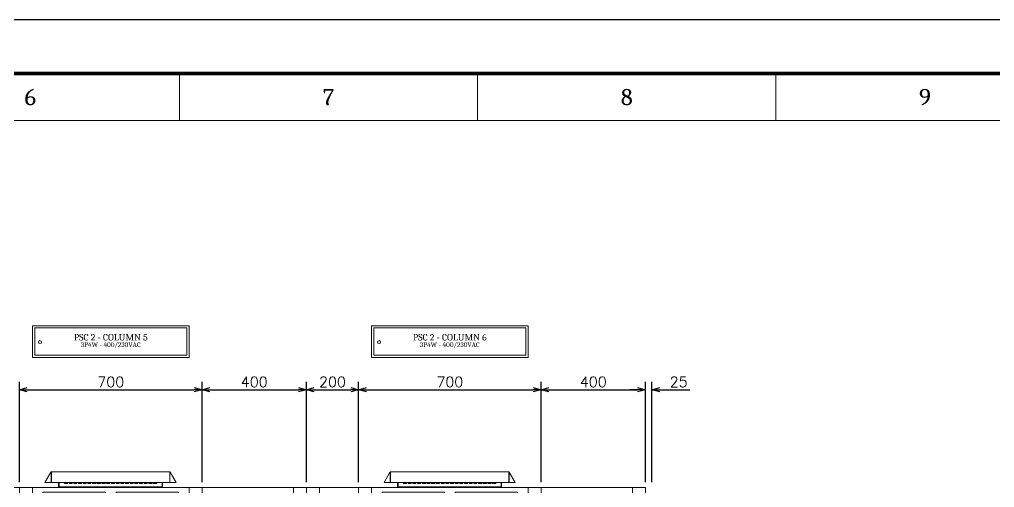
# Model space of a CAD drawing. Header units: millimetres. Extents: x -116965 to 323937, y 291661 to 566926.
# Drawn here: x -32022 to -28284, y 307037 to 308832 of the extents above; entities that cross this region are included whole.
import ezdxf
from ezdxf.enums import TextEntityAlignment as Align

# ---------------------------------------------------------------- set-up
doc = ezdxf.new("R2010")
doc.units = ezdxf.units.MM
doc.header["$PDMODE"] = 35
doc.layers.get('0').update_dxf_attribs({"lineweight": 18})
for name, color, linetype, lineweight in [('AM_5', 3, 'Continuous', 25), ('BUSBAR', 31, 'Continuous', 13), ('hw_Auxiliary', 2, 'Continuous', 13), ('Visible (ISO)', 7, 'Continuous', 50)]:
    doc.layers.add(name, color=color, linetype=linetype, lineweight=lineweight)
doc.layers.add('dien', color=2, linetype='Continuous')
doc.styles.add('hwBorder', font='Cambria.ttf')
doc.styles.add('hwTech', font='Cambria.ttf')
doc.styles.add('{18b73a54-fa43-428c-adcb-c1c7bbdf2c84}', font='Simplex.shx')
doc.dimstyles.new('kich thuoc$0', dxfattribs={"dimscale": 2, "dimtxt": 20, "dimasz": 16, "dimexe": 15, "dimexo": 10, "dimgap": 5, "dimtad": 1, "dimdec": 0, "dimzin": 0, "dimdsep": 46, "dimtxsty": '{18b73a54-fa43-428c-adcb-c1c7bbdf2c84}', "dimblk": 'OPEN30', "dimcen": 0.09, "dimclrd": 3, "dimclre": 3, "dimclrt": 3, "dimadec": 0, "dimazin": 0, "dimtfac": 1, "dimtdec": 0, "dimtofl": 0, "dimtmove": 0, "dimatfit": 3, "dimldrblk": 'OPEN30', "dimfxl": 1, "dimtolj": 1, "dimtzin": 0, "dimarcsym": 0})

# ---------------------------------------------------------------- blocks, each defined once
blk = doc.blocks.new('*U1608')
for points in [[(0, 2200), (0, 0), (50, 0), (50, 2200)], [(50, 2102), (50, 2200), (200, 2200), (200, 2102)], [(200, 2200), (200, 0), (250, 0), (250, 2200)], [(250, 2102), (250, 2200), (850, 2200), (850, 2102)], [(850, 2200), (850, 0), (900, 0), (900, 2200)], [(1250, 2102), (1250, 2200), (900, 2200), (900, 2102)], [(1300, 2200), (1300, 0), (1250, 0), (1250, 2200)], [(50, 98), (50, 0), (200, 0), (200, 98)], [(250, 98), (250, 0), (850, 0), (850, 98)], [(1250, 98), (1250, 0), (900, 0), (900, 98)]]:
    blk.add_lwpolyline(points, close=True)
at = {"layer": 'hw_Auxiliary'}
for points in [[(290, 2132), (530, 2132), (530, 2182), (290, 2182)], [(810, 2132), (570, 2132), (570, 2182), (810, 2182)], [(290, 68), (530, 68), (530, 18), (290, 18)], [(810, 68), (570, 68), (570, 18), (810, 18)]]:
    blk.add_lwpolyline(points, close=True, dxfattribs=at)
blk = doc.blocks.new('*U1980')
at = {"color": 5}
for p, q in [((175.407, 198.621), (175.407, 194.282)), ((202.975, 198.621), (202.975, 194.282)), ((230.543, 198.621), (230.543, 194.282))]:
    blk.add_line(p, q, dxfattribs=at)
at = {"color": 5, "const_width": 0.35}
blk.add_lwpolyline([(10, 198.621), (285.679, 198.621), (285.679, 5), (10, 5)], close=True, dxfattribs=at)
at = {"color": 5}
blk.add_lwpolyline([(14.339, 194.282), (281.339, 194.282), (281.339, 9.339), (14.339, 9.339)], close=True, dxfattribs=at)
at = {"layer": 'Defpoints', "color": 4}
blk.add_lwpolyline([(0, 203.621), (290.679, 203.621), (290.679, 0), (0, 0)], close=True, dxfattribs=at)
at = {"color": 253, "style": 'hwBorder'}
for s, p in [('6', (161.623, 196.452)), ('7', (189.191, 196.452)), ('8', (216.759, 196.452)), ('9', (244.327, 196.452))]:
    blk.add_text(s, height=1.5, dxfattribs=at).set_placement(p, align=Align.MIDDLE_CENTER)
at = {"color": 6, "style": 'hwBorder', "flags": 8}
for tag, p in [("DWG'SNAME", (266.339, 58.998)), ("DWG'SCODE2", (266.339, 51.052))]:
    blk.add_attdef(tag, text='', height=1.5, dxfattribs=at).set_placement(p, align=Align.MIDDLE_CENTER)
at = {"color": 253, "style": 'hwBorder', "flags": 8}
for tag, p in [('REV_0', (253.339, 43.788)), ('REV_MODIFY0', (264.339, 44.1)), ('REV_DATE0', (277.339, 44.1)), ('REV_1', (253.339, 40.477)), ('REV_MODIFY1', (264.339, 40.789)), ('REV_DATE1', (277.339, 40.789)), ('REV_MODIFY2', (264.339, 37.479)), ('REV_DATE2', (277.339, 37.479)), ('REV_2', (253.339, 37.166)), ('REV_3', (253.339, 33.856)), ('REV_MODIFY3', (264.339, 34.169)), ('REV_DATE3', (277.339, 34.169)), ('REV_4', (253.339, 30.545)), ('REV_MODIFY4', (264.339, 30.858)), ('REV_DATE4', (277.339, 30.858))]:
    blk.add_attdef(tag, text='', height=1, dxfattribs=at).set_placement(p, align=Align.MIDDLE_CENTER)
at = {"color": 6, "style": 'hwBorder', "flags": 8}
for tag, p in [('TOLERANCE', (261.539, 27.216)), ('PAGE', (259.339, 15.298))]:
    blk.add_attdef(tag, text='', height=1.5, dxfattribs=at).set_placement(p, align=Align.MIDDLE_LEFT)
blk = doc.blocks.new('_Open30')
at = {"color": 0, "linetype": 'ByBlock', "lineweight": -2}
for p, q in [((-1, 0.27), (0, 0)), ((0, 0), (-1, -0.27)), ((0, 0), (-1, 0))]:
    blk.add_line(p, q, dxfattribs=at)
blk = doc.blocks.new('*D1924')
at = {"layer": 'AM_5', "color": 3, "lineweight": -2, "transparency": 16777216}
for p, q in [((-32022.3, 307057.4), (-32022.3, 307442.3)), ((-31322.3, 307057.4), (-31322.3, 307442.3)), ((-31992.3, 307412.3), (-31352.3, 307412.3))]:
    blk.add_line(p, q, dxfattribs=at)
at = {"layer": 'Defpoints', "color": 0, "lineweight": -3, "transparency": 16777216}
for p in [(-31322.3, 307412.3), (-32022.3, 307037.4), (-31322.3, 307037.4)]:
    blk.add_point(p, dxfattribs=at)
at = {"layer": 'AM_5', "color": 3, "lineweight": -2, "transparency": 16777216, "xscale": 30, "yscale": 30, "zscale": 30, "rotation": 180}
blk.add_blockref('_Open30', (-32022.3, 307412.3), dxfattribs=at)
at = {"layer": 'AM_5', "color": 3, "lineweight": -2, "transparency": 16777216, "xscale": 30, "yscale": 30, "zscale": 30}
blk.add_blockref('_Open30', (-31322.3, 307412.3), dxfattribs=at)
at = {"layer": 'AM_5', "color": 3, "transparency": 16777216, "insert": (-31672.3, 307442.3), "char_height": 40, "attachment_point": 5, "style": '{18b73a54-fa43-428c-adcb-c1c7bbdf2c84}'}
blk.add_mtext('\\A1;700', dxfattribs=at)
blk = doc.blocks.new('*D1925')
at = {"layer": 'AM_5', "color": 3, "lineweight": -2, "transparency": 16777216}
for p, q in [((-30722.3, 307057.4), (-30722.3, 307442.3)), ((-30022.3, 307057.4), (-30022.3, 307442.3)), ((-30692.3, 307412.3), (-30052.3, 307412.3))]:
    blk.add_line(p, q, dxfattribs=at)
at = {"layer": 'Defpoints', "color": 0, "lineweight": -3, "transparency": 16777216}
for p in [(-30022.3, 307412.3), (-30722.3, 307037.4), (-30022.3, 307037.4)]:
    blk.add_point(p, dxfattribs=at)
at = {"layer": 'AM_5', "color": 3, "lineweight": -2, "transparency": 16777216, "xscale": 30, "yscale": 30, "zscale": 30, "rotation": 180}
blk.add_blockref('_Open30', (-30722.3, 307412.3), dxfattribs=at)
at = {"layer": 'AM_5', "color": 3, "lineweight": -2, "transparency": 16777216, "xscale": 30, "yscale": 30, "zscale": 30}
blk.add_blockref('_Open30', (-30022.3, 307412.3), dxfattribs=at)
at = {"layer": 'AM_5', "color": 3, "transparency": 16777216, "insert": (-30372.3, 307442.3), "char_height": 40, "attachment_point": 5, "style": '{18b73a54-fa43-428c-adcb-c1c7bbdf2c84}'}
blk.add_mtext('\\A1;700', dxfattribs=at)
blk = doc.blocks.new('*D1926')
at = {"layer": 'AM_5', "color": 3, "lineweight": -2, "transparency": 16777216}
for p, q in [((-30022.3, 307057.4), (-30022.3, 307442.3)), ((-29622.3, 307057.4), (-29622.3, 307442.3)), ((-29992.3, 307412.3), (-29652.3, 307412.3))]:
    blk.add_line(p, q, dxfattribs=at)
at = {"layer": 'Defpoints', "color": 0, "lineweight": -3, "transparency": 16777216}
for p in [(-29622.3, 307412.3), (-30022.3, 307037.4), (-29622.3, 307037.4)]:
    blk.add_point(p, dxfattribs=at)
at = {"layer": 'AM_5', "color": 3, "lineweight": -2, "transparency": 16777216, "xscale": 30, "yscale": 30, "zscale": 30, "rotation": 180}
blk.add_blockref('_Open30', (-30022.3, 307412.3), dxfattribs=at)
at = {"layer": 'AM_5', "color": 3, "lineweight": -2, "transparency": 16777216, "xscale": 30, "yscale": 30, "zscale": 30}
blk.add_blockref('_Open30', (-29622.3, 307412.3), dxfattribs=at)
at = {"layer": 'AM_5', "color": 3, "transparency": 16777216, "insert": (-29822.3, 307442.3), "char_height": 40, "attachment_point": 5, "style": '{18b73a54-fa43-428c-adcb-c1c7bbdf2c84}'}
blk.add_mtext('\\A1;400', dxfattribs=at)
blk = doc.blocks.new('*D1927')
at = {"layer": 'AM_5', "color": 3, "lineweight": -2, "transparency": 16777216}
for p, q in [((-31322.3, 307057.4), (-31322.3, 307442.3)), ((-30922.3, 307057.4), (-30922.3, 307442.3)), ((-31292.3, 307412.3), (-30952.3, 307412.3))]:
    blk.add_line(p, q, dxfattribs=at)
at = {"layer": 'Defpoints', "color": 0, "lineweight": -3, "transparency": 16777216}
for p in [(-30922.3, 307412.3), (-31322.3, 307037.4), (-30922.3, 307037.4)]:
    blk.add_point(p, dxfattribs=at)
at = {"layer": 'AM_5', "color": 3, "lineweight": -2, "transparency": 16777216, "xscale": 30, "yscale": 30, "zscale": 30, "rotation": 180}
blk.add_blockref('_Open30', (-31322.3, 307412.3), dxfattribs=at)
at = {"layer": 'AM_5', "color": 3, "lineweight": -2, "transparency": 16777216, "xscale": 30, "yscale": 30, "zscale": 30}
blk.add_blockref('_Open30', (-30922.3, 307412.3), dxfattribs=at)
at = {"layer": 'AM_5', "color": 3, "transparency": 16777216, "insert": (-31122.3, 307442.3), "char_height": 40, "attachment_point": 5, "style": '{18b73a54-fa43-428c-adcb-c1c7bbdf2c84}'}
blk.add_mtext('\\A1;400', dxfattribs=at)
blk = doc.blocks.new('*D1935')
at = {"layer": 'AM_5', "color": 3, "lineweight": -2, "transparency": 16777216}
for p, q in [((-30922.3, 307057.4), (-30922.3, 307442.3)), ((-30722.3, 307057.4), (-30722.3, 307442.3)), ((-30892.3, 307412.3), (-30752.3, 307412.3))]:
    blk.add_line(p, q, dxfattribs=at)
at = {"layer": 'Defpoints', "color": 0, "lineweight": -3, "transparency": 16777216}
for p in [(-30722.3, 307412.3), (-30922.3, 307037.4), (-30722.3, 307037.4)]:
    blk.add_point(p, dxfattribs=at)
at = {"layer": 'AM_5', "color": 3, "lineweight": -2, "transparency": 16777216, "xscale": 30, "yscale": 30, "zscale": 30, "rotation": 180}
blk.add_blockref('_Open30', (-30922.3, 307412.3), dxfattribs=at)
at = {"layer": 'AM_5', "color": 3, "lineweight": -2, "transparency": 16777216, "xscale": 30, "yscale": 30, "zscale": 30}
blk.add_blockref('_Open30', (-30722.3, 307412.3), dxfattribs=at)
at = {"layer": 'AM_5', "color": 3, "transparency": 16777216, "insert": (-30822.3, 307442.3), "char_height": 40, "attachment_point": 5, "style": '{18b73a54-fa43-428c-adcb-c1c7bbdf2c84}'}
blk.add_mtext('\\A1;200', dxfattribs=at)
blk = doc.blocks.new('SV-F')
at = {"lineweight": 13}
blk.add_line((201, 0), (-201, 0), dxfattribs=at)
at = {"layer": 'Visible (ISO)', "lineweight": 13}
for p, q in [((-251.5, 19.3), (-228.9, 58.5)), ((-228.8, 58.5), (-228.9, 58.5)), ((-228.8, 58.5), (-228.7, 58.4)), ((-227.8, 58.9), (-228.2, 58.1)), ((-227.8, 58.9), (-227.8, 18.5)), ((-226.8, 58.3), (-227.8, 58.9)), ((-226.8, 18.5), (-226.8, 58.3)), ((-226.7, 58.5), (-226.7, 19.3)), ((-226.3, 58.5), (-226.7, 58.5)), ((-226.3, 58.5), (-226.3, 60)), ((-226.3, 60), (226.3, 60)), ((226.3, 60), (226.3, 58.5)), ((226.7, 58.5), (226.3, 58.5)), ((226.7, 58.5), (226.7, 19.3)), ((226.8, 58.3), (227.8, 58.9)), ((226.8, 18.5), (226.8, 58.3)), ((228.2, 58.1), (227.8, 58.9)), ((227.8, 58.9), (227.8, 18.5)), ((228.7, 58.4), (228.8, 58.5)), ((228.9, 58.5), (228.8, 58.5)), ((228.9, 58.5), (251.5, 19.3)), ((-250.9, 18.9), (-251.5, 19.3)), ((-250.9, 18.9), (-250.2, 18.5)), ((-250.2, 18.5), (-227.8, 18.5)), ((-227.8, 18.5), (-226.8, 18.5)), ((-226.7, 19.3), (-226.7, 18.5)), ((-226.7, 19.3), (226.7, 19.3)), ((-226.7, 18.5), (226.7, 18.5)), ((-199.5, 18.5), (-199.5, 1.5)), ((-198, 1.5), (-198, 18.5)), ((-197.5, 4), (-197.5, 18.5)), ((-197.5, 2), (-197.5, 4)), ((-197.5, 2), (197.5, 2)), ((-197.5, 2), (-197.5, 0)), ((-177, 15.5), (-177, 18.5)), ((-165, 15.5), (-177, 15.5)), ((-165, 18.5), (-165, 15.5)), ((-159, 15.5), (-159, 18.5)), ((-147, 15.5), (-159, 15.5)), ((-147, 18.5), (-147, 15.5)), ((-141, 15.5), (-141, 18.5)), ((-129, 15.5), (-141, 15.5)), ((-129, 18.5), (-129, 15.5)), ((-123, 15.5), (-123, 18.5)), ((-111, 15.5), (-123, 15.5)), ((-111, 18.5), (-111, 15.5)), ((-105, 15.5), (-105, 18.5)), ((-93, 15.5), (-105, 15.5)), ((-93, 18.5), (-93, 15.5)), ((-87, 15.5), (-87, 18.5)), ((-75, 15.5), (-87, 15.5)), ((-75, 18.5), (-75, 15.5)), ((-69, 15.5), (-69, 18.5)), ((-57, 15.5), (-69, 15.5)), ((-57, 18.5), (-57, 15.5)), ((-51, 15.5), (-51, 18.5)), ((-39, 15.5), (-51, 15.5)), ((-39, 18.5), (-39, 15.5)), ((-33, 15.5), (-33, 18.5)), ((-21, 15.5), (-33, 15.5)), ((-21, 18.5), (-21, 15.5)), ((-15, 15.5), (-15, 18.5)), ((-3, 15.5), (-15, 15.5)), ((-3, 18.5), (-3, 15.5)), ((3, 15.5), (3, 18.5)), ((15, 15.5), (3, 15.5)), ((15, 18.5), (15, 15.5)), ((21, 15.5), (21, 18.5)), ((33, 15.5), (21, 15.5)), ((33, 18.5), (33, 15.5)), ((39, 15.5), (39, 18.5)), ((51, 15.5), (39, 15.5)), ((51, 18.5), (51, 15.5)), ((57, 15.5), (57, 18.5)), ((69, 15.5), (57, 15.5)), ((69, 18.5), (69, 15.5)), ((75, 15.5), (75, 18.5)), ((87, 15.5), (75, 15.5)), ((87, 18.5), (87, 15.5)), ((93, 15.5), (93, 18.5)), ((105, 15.5), (93, 15.5)), ((105, 18.5), (105, 15.5)), ((111, 15.5), (111, 18.5)), ((123, 15.5), (111, 15.5)), ((123, 18.5), (123, 15.5)), ((129, 15.5), (129, 18.5)), ((141, 15.5), (129, 15.5)), ((141, 18.5), (141, 15.5)), ((147, 15.5), (147, 18.5)), ((159, 15.5), (147, 15.5)), ((159, 18.5), (159, 15.5)), ((165, 15.5), (165, 18.5)), ((177, 15.5), (165, 15.5)), ((177, 18.5), (177, 15.5)), ((197.5, 18.5), (197.5, 4)), ((197.5, 2), (197.5, 4)), ((197.5, 2), (197.5, 0)), ((198, 1.5), (198, 18.5)), ((199.5, 1.5), (199.5, 18.5)), ((226.7, 19.3), (226.7, 18.5)), ((226.8, 18.5), (227.8, 18.5)), ((227.8, 18.5), (250.2, 18.5)), ((250.9, 18.9), (250.2, 18.5)), ((251.5, 19.3), (250.9, 18.9))]:
    blk.add_line(p, q, dxfattribs=at)
for centre, radius, start, end in [((-226.3, 57), 3, 136.3257, 150), ((-226.3, 57), 3, 90, 136.3257), ((-226.3, 57), 1.5, 105.8402, 114.6033), ((226.3, 57), 3, 43.6743, 90), ((226.3, 57), 1.5, 65.3967, 74.1598), ((226.3, 57), 3, 30, 43.6743), ((-201, 1.5), 1.5, 270, 0), ((-201, 1.5), 3, 330, 0), ((201, 1.5), 3, 180, 210), ((201, 1.5), 1.5, 180, 270)]:
    blk.add_arc(centre, radius, start, end, dxfattribs=at)
for points in [[(-228.7, 58.4), (-228.7, 58.4), (-228.6, 58.4), (-228.6, 58.3)], [(-228.6, 58.3), (-228.5, 58.3), (-228.4, 58.2), (-228.2, 58.1)], [(228.6, 58.3), (228.5, 58.3), (228.4, 58.2), (228.2, 58.1)], [(228.7, 58.4), (228.7, 58.4), (228.6, 58.4), (228.6, 58.3)]]:
    blk.add_open_spline(points, degree=3, dxfattribs=at)
blk = doc.blocks.new('*D1936')
at = {"layer": 'AM_5', "color": 3, "lineweight": -2, "transparency": 16777216}
for p, q in [((-29622.3, 307057.4), (-29622.3, 307442.3)), ((-29597.3, 307057.4), (-29597.3, 307442.3)), ((-29652.3, 307412.3), (-29682.3, 307412.3)), ((-29567.3, 307412.3), (-29452.6, 307412.3))]:
    blk.add_line(p, q, dxfattribs=at)
at = {"layer": 'Defpoints', "color": 0, "lineweight": -3, "transparency": 16777216}
for p in [(-29622.3, 307412.3), (-29622.3, 307037.4), (-29597.3, 307037.4)]:
    blk.add_point(p, dxfattribs=at)
at = {"layer": 'AM_5', "color": 3, "lineweight": -2, "transparency": 16777216, "xscale": 30, "yscale": 30, "zscale": 30}
blk.add_blockref('_Open30', (-29622.3, 307412.3), dxfattribs=at)
at = {"layer": 'AM_5', "color": 3, "lineweight": -2, "transparency": 16777216, "xscale": 30, "yscale": 30, "zscale": 30, "rotation": 180}
blk.add_blockref('_Open30', (-29597.3, 307412.3), dxfattribs=at)
at = {"layer": 'AM_5', "color": 3, "transparency": 16777216, "insert": (-29494.9, 307442.3), "char_height": 40, "attachment_point": 5, "style": '{18b73a54-fa43-428c-adcb-c1c7bbdf2c84}'}
blk.add_mtext('25', dxfattribs=at)

msp = doc.modelspace()

# ---------------------------------------------------------------- linework, layer by layer
at = {"layer": 'BUSBAR'}
for points in [[(-31972.31856, 307657.619219), (-31372.31856, 307657.619219), (-31372.31856, 307535.762077), (-31972.31856, 307535.762077), (-31972.31856, 307657.619219)], [(-30672.31856, 307657.619219), (-30072.31856, 307657.619219), (-30072.31856, 307535.762077), (-30672.31856, 307535.762077), (-30672.31856, 307657.619219)]]:
    msp.add_lwpolyline(points, dxfattribs=at)
for points in [[(-31963.747132, 307649.047791), (-31380.889989, 307649.047791), (-31380.889989, 307544.333505), (-31963.747132, 307544.333505)], [(-30663.747132, 307649.047791), (-30080.889989, 307649.047791), (-30080.889989, 307544.333505), (-30663.747132, 307544.333505)]]:
    msp.add_lwpolyline(points, close=True, dxfattribs=at)
for centre in [(-31943.747132, 307594.815648), (-30643.747132, 307594.815648)]:
    msp.add_circle(centre, 5.714286, dxfattribs=at)

# ---------------------------------------------------------------- block references
at = {"ltscale": 5, "xscale": 41.47693088945395, "yscale": 41.47693088945395, "zscale": 41.47693088945395}
msp.add_blockref('*U1980', (-38684.48168, 300386.757971), dxfattribs=at)
for name, p in [('SV-F', (-31673.197935, 307037.378248)), ('SV-F', (-30373.197935, 307037.378248)), ('*U1608', (-32222.31856, 304837.354008)), ('*U1608', (-30922.31856, 304837.354008))]:
    msp.add_blockref(name, p)

# ---------------------------------------------------------------- texts
at = {"lineweight": -3, "ltscale": 5, "char_height": 25, "attachment_point": 5, "style": 'hwTech'}
for s, insert in [('PSC 2 - COLUMN 5', (-31672.31856, 307613.467393)), ('PSC 2 - COLUMN 6', (-30372.31856, 307613.467393))]:
    msp.add_mtext_dynamic_manual_height_columns(s, width=483.48528516, gutter_width=40, heights=[0], dxfattribs=dict(at, insert=insert))
at = {"layer": 'dien', "color": 6, "linetype": 'Continuous', "lineweight": 30, "char_height": 50, "width": 829.80083918, "attachment_point": 5, "style": 'hwTech'}
for insert in [(-31672.31856, 307583.369727), (-30372.31856, 307583.369727)]:
    msp.add_mtext('{\\H0.3667x;3P4W - 400/230VAC} ', dxfattribs=dict(at, insert=insert))

# ---------------------------------------------------------------- dimensions: what is measured, and where the dimension line sits
at = {"layer": 'AM_5'}
for base, p1, p2, picture, middle in [((-31322.31856, 307412.27784), (-32022.318477, 307037.354008), (-31322.31856, 307037.354008), '*D1924', (-31672.318518, 307442.27784)), ((-30922.31856, 307412.27784), (-31322.318477, 307037.354008), (-30922.31856, 307037.354008), '*D1927', (-31122.318518, 307442.27784)), ((-30722.318644, 307412.27784), (-30922.31856, 307037.354008), (-30722.318644, 307037.354008), '*D1935', (-30822.318602, 307442.27784)), ((-30022.31856, 307412.27784), (-30722.318477, 307037.354008), (-30022.31856, 307037.354008), '*D1925', (-30372.318518, 307442.27784)), ((-29622.31856, 307412.27784), (-30022.318477, 307037.354008), (-29622.31856, 307037.354008), '*D1926', (-29822.318518, 307442.27784))]:
    dim = msp.add_linear_dim(base=base, p1=p1, p2=p2, dimstyle='kich thuoc$0', override={"dimasz": 15, "dimtdec": 4}, dxfattribs=at)
    dim.commit()
    dim.dimension.update_dxf_attribs({"geometry": picture, "text_midpoint": middle})
dim = msp.add_linear_dim(base=(-29622.31856, 307412.27784), p1=(-29597.31856, 307037.402488), p2=(-29622.31856, 307037.402488), dimstyle='kich thuoc$0', override={"dimasz": 15, "dimtp": 0.1, "dimtm": 0.1, "dimtfac": 0.71, "dimtdec": 3, "dimtolj": 0, "dimtzin": 8}, dxfattribs=at)
dim.commit()
dim.dimension.update_dxf_attribs({"geometry": '*D1936', "text_midpoint": (-29494.937608, 307412.27784), "dimtype": 160})

doc.saveas('drawing.dxf')
